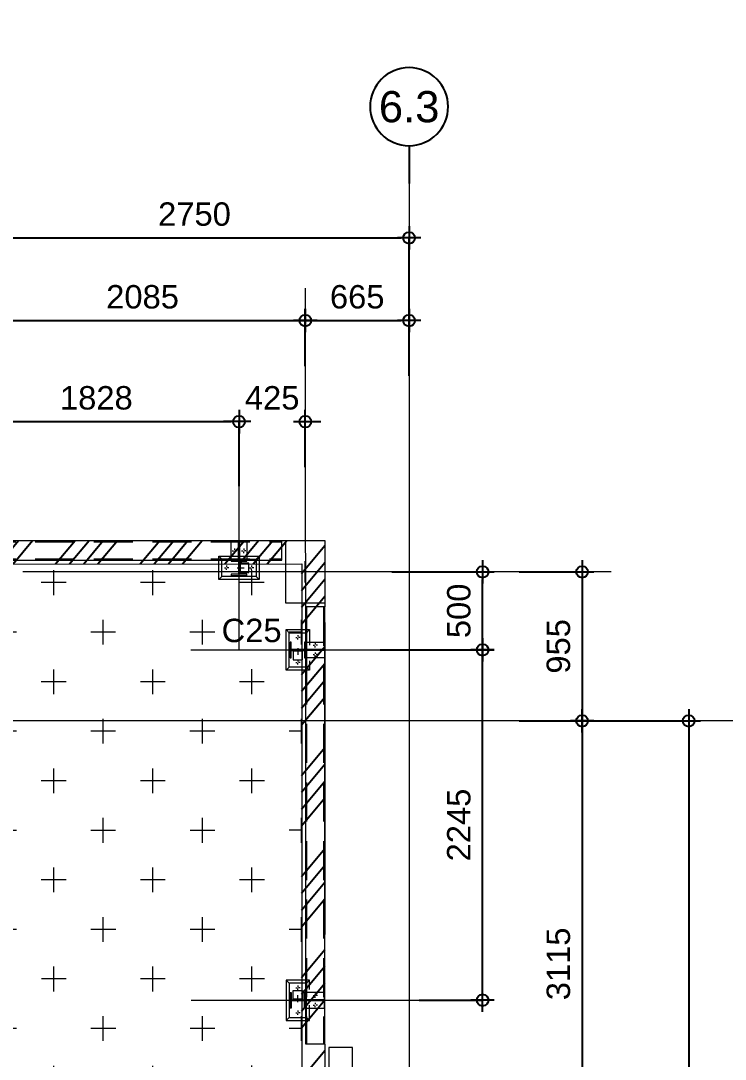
# Model space of a CAD drawing. Header units: millimetres. Extents: x 652937 to 1670132, y 1473552 to 2851037.
# Drawn here: x 663490.63 to 663495.15, y 1524610.45 to 1524617.11 of the extents above; entities that cross this region are included whole.
import ezdxf
from ezdxf.enums import TextEntityAlignment as Align

# ---------------------------------------------------------------- set-up
doc = ezdxf.new("R2010")
doc.units = ezdxf.units.MM
for name, pattern in [('Grid Line', [22.225, 12.7, -3.175, 3.175, -3.175]), ('HIDDEN', [0.375, 0.25, -0.125]), ('XKITLINE00', [0]), ('XKITLINE02', [4, 2, -2])]:
    doc.linetypes.add(name, pattern=pattern)
doc.layers.get('Defpoints').update_dxf_attribs({"color": 255})
for name, color, linetype, lineweight in [('A-FLOR-E', 2, 'Continuous', 9), ('A-WALL', 2, 'Continuous', 25), ('Bolt', 7, 'Continuous', 0), ('Part', 2, 'Continuous', 0), ('S-230-A-FLOOR', 2, 'Continuous', 9), ('S-GRID', 1, 'Continuous', 9)]:
    doc.layers.add(name, color=color, linetype=linetype, lineweight=lineweight)
for name, color, linetype in [('DIM', 1, 'Continuous'), ('Stan-Dim', 5, 'Continuous'), ('TEXT', 3, 'Continuous'), ('VPORT', 250, 'Continuous')]:
    doc.layers.add(name, color=color, linetype=linetype)
doc.styles.add('Arial', font='arial.ttf')
doc.styles.add('CKST2', font='romans.shx', dxfattribs={"width": 0.8, "height": 4})
doc.dimstyles.new('Dim-Cen', dxfattribs={"dimscale": 0.05, "dimtxt": 3, "dimasz": 1, "dimexe": 0, "dimexo": 1, "dimgap": 1.5, "dimtad": 1, "dimdec": 0, "dimlfac": 1000, "dimzin": 1, "dimdsep": 46, "dimtxsty": 'Arial', "dimblk": 'CEN1', "dimcen": 0.09, "dimclrd": 1, "dimclre": 49, "dimclrt": 3, "dimadec": 0, "dimazin": 0, "dimtfac": 1, "dimtdec": 0, "dimtix": 1, "dimtofl": 0, "dimtmove": 2, "dimatfit": 3, "dimfxl": 1, "dimtfill": 1, "dimtolj": 1, "dimtzin": 0, "dimarcsym": 1})

# ---------------------------------------------------------------- blocks, each defined once
blk = doc.blocks.new('C25')
at = {"layer": 'S-230-A-FLOOR', "color": 251}
for p, q in [((0, 0.0686), (0, -0.0686)), ((-0.0686, 0), (0.0686, 0))]:
    blk.add_line(p, q, dxfattribs=at)
at = {"layer": 'S-230-A-FLOOR', "color": 11, "linetype": 'HIDDEN', "ltscale": 5}
blk.add_lwpolyline([(0.125, 0.2), (0.125, -0.2), (-0.125, -0.2), (-0.125, 0.2)], close=True, dxfattribs=at)
blk = doc.blocks.new('CEN1')
at = {"color": 1}
for p, q in [((0, 1.5), (0, -1.5)), ((1.5, 0), (-1.5, 0))]:
    blk.add_line(p, q, dxfattribs=at)
at = {"color": 3}
blk.add_circle((0, 0), 0.75, dxfattribs=at)
blk = doc.blocks.new('*D55')
at = {"color": 49, "lineweight": -2, "transparency": 16777216}
for p, q in [((663490.3701, 1524615.0056), (663490.3701, 1524615.1877)), ((663492.4551, 1524614.8952), (663492.4551, 1524615.1877))]:
    blk.add_line(p, q, dxfattribs=at)
at = {"color": 1, "lineweight": -2, "transparency": 16777216}
blk.add_line((663490.4201, 1524615.1877), (663492.4051, 1524615.1877), dxfattribs=at)
at = {"layer": 'Defpoints', "color": 0, "transparency": 16777216}
for p in [(663492.4551, 1524615.1877), (663490.3701, 1524614.9556), (663492.4551, 1524614.8452)]:
    blk.add_point(p, dxfattribs=at)
at = {"color": 1, "lineweight": -2, "transparency": 16777216, "xscale": 0.05, "yscale": 0.05, "zscale": 0.05, "rotation": 180}
blk.add_blockref('CEN1', (663490.3701, 1524615.1877), dxfattribs=at)
at = {"color": 1, "lineweight": -2, "transparency": 16777216, "xscale": 0.05, "yscale": 0.05, "zscale": 0.05}
blk.add_blockref('CEN1', (663492.4551, 1524615.1877), dxfattribs=at)
at = {"color": 3, "transparency": 16777216, "insert": (663491.4126, 1524615.3393), "char_height": 0.15, "attachment_point": 5, "style": 'Arial', "bg_fill": 3, "box_fill_scale": 1.1, "bg_fill_color": 256, "bg_fill_true_color": 13158600, "bg_fill_transparency": 0}
blk.add_mtext('\\A1;2085', dxfattribs=at)
blk = doc.blocks.new('*D56')
at = {"color": 49, "lineweight": -2, "transparency": 16777216}
for p, q in [((663492.4551, 1524614.9084), (663492.4551, 1524615.1877)), ((663493.1201, 1524614.9085), (663493.1201, 1524615.1877))]:
    blk.add_line(p, q, dxfattribs=at)
at = {"color": 1, "lineweight": -2, "transparency": 16777216}
blk.add_line((663492.5051, 1524615.1877), (663493.0701, 1524615.1877), dxfattribs=at)
at = {"layer": 'Defpoints', "color": 0, "transparency": 16777216}
for p in [(663493.1201, 1524615.1877), (663492.4551, 1524614.8584), (663493.1201, 1524614.8585)]:
    blk.add_point(p, dxfattribs=at)
at = {"color": 1, "lineweight": -2, "transparency": 16777216, "xscale": 0.05, "yscale": 0.05, "zscale": 0.05, "rotation": 180}
blk.add_blockref('CEN1', (663492.4551, 1524615.1877), dxfattribs=at)
at = {"color": 1, "lineweight": -2, "transparency": 16777216, "xscale": 0.05, "yscale": 0.05, "zscale": 0.05}
blk.add_blockref('CEN1', (663493.1201, 1524615.1877), dxfattribs=at)
at = {"color": 3, "transparency": 16777216, "insert": (663492.7876, 1524615.3393), "char_height": 0.15, "attachment_point": 5, "style": 'Arial', "bg_fill": 3, "box_fill_scale": 1.1, "bg_fill_color": 256, "bg_fill_true_color": 13158600, "bg_fill_transparency": 0}
blk.add_mtext('\\A1;665', dxfattribs=at)
blk = doc.blocks.new('*D61')
at = {"color": 49, "lineweight": -2, "transparency": 16777216}
for p, q in [((663490.3702, 1524614.9313), (663490.3702, 1524615.7177)), ((663493.1202, 1524614.8336), (663493.1202, 1524615.7177))]:
    blk.add_line(p, q, dxfattribs=at)
at = {"color": 1, "lineweight": -2, "transparency": 16777216}
blk.add_line((663490.4202, 1524615.7177), (663493.0702, 1524615.7177), dxfattribs=at)
at = {"layer": 'Defpoints', "color": 0, "transparency": 16777216}
for p in [(663493.1202, 1524615.7177), (663490.3702, 1524614.8813), (663493.1202, 1524614.7836)]:
    blk.add_point(p, dxfattribs=at)
at = {"color": 1, "lineweight": -2, "transparency": 16777216, "xscale": 0.05, "yscale": 0.05, "zscale": 0.05, "rotation": 180}
blk.add_blockref('CEN1', (663490.3702, 1524615.7177), dxfattribs=at)
at = {"color": 1, "lineweight": -2, "transparency": 16777216, "xscale": 0.05, "yscale": 0.05, "zscale": 0.05}
blk.add_blockref('CEN1', (663493.1202, 1524615.7177), dxfattribs=at)
at = {"color": 3, "transparency": 16777216, "insert": (663491.7452, 1524615.8693), "char_height": 0.15, "attachment_point": 5, "style": 'Arial', "bg_fill": 3, "box_fill_scale": 1.1, "bg_fill_color": 256, "bg_fill_true_color": 13158600, "bg_fill_transparency": 0}
blk.add_mtext('\\A1;2750', dxfattribs=at)
blk = doc.blocks.new('grid2')
at = {"layer": 'Stan-Dim', "color": 3}
blk.add_line((0, -4.87), (0, 0), dxfattribs=at)
blk.add_circle((0, -9.87), 5, dxfattribs=at)
at = {"layer": 'Stan-Dim', "style": 'CKST2', "width": 0.8}
blk.add_attdef('00', text='', height=4, dxfattribs=at).set_placement((0, -9.87), align=Align.MIDDLE_CENTER)
blk = doc.blocks.new('*D74')
at = {"color": 49, "lineweight": -2, "transparency": 16777216}
for p, q in [((663493.8253, 1524613.5773), (663494.2287, 1524613.5773)), ((663493.8253, 1524612.6223), (663494.2287, 1524612.6223))]:
    blk.add_line(p, q, dxfattribs=at)
at = {"color": 1, "lineweight": -2, "transparency": 16777216}
blk.add_line((663494.2287, 1524613.5273), (663494.2287, 1524612.6723), dxfattribs=at)
at = {"layer": 'Defpoints', "color": 0, "transparency": 16777216}
for p in [(663493.7753, 1524613.5773), (663493.7753, 1524612.6223), (663494.2287, 1524612.6223)]:
    blk.add_point(p, dxfattribs=at)
at = {"color": 1, "lineweight": -2, "transparency": 16777216, "xscale": 0.05, "yscale": 0.05, "zscale": 0.05}
for p, rotation in [((663494.2287, 1524613.5773), 90), ((663494.2287, 1524612.6223), 270)]:
    blk.add_blockref('CEN1', p, dxfattribs=dict(at, rotation=rotation))
at = {"color": 3, "transparency": 16777216, "insert": (663494.0772, 1524613.0998), "char_height": 0.15, "attachment_point": 5, "rotation": 90, "style": 'Arial', "bg_fill": 3, "box_fill_scale": 1.1, "bg_fill_color": 256, "bg_fill_true_color": 13158600, "bg_fill_transparency": 0}
blk.add_mtext('\\A1;955', dxfattribs=at)
blk = doc.blocks.new('*D75')
at = {"color": 49, "lineweight": -2, "transparency": 16777216}
for p, q in [((663493.8253, 1524612.6223), (663494.2287, 1524612.6223)), ((663493.7656, 1524609.5076), (663494.2287, 1524609.5076))]:
    blk.add_line(p, q, dxfattribs=at)
at = {"color": 1, "lineweight": -2, "transparency": 16777216}
blk.add_line((663494.2287, 1524612.5723), (663494.2287, 1524609.5576), dxfattribs=at)
at = {"layer": 'Defpoints', "color": 0, "transparency": 16777216}
for p in [(663493.7753, 1524612.6223), (663493.7156, 1524609.5076), (663494.2287, 1524609.5076)]:
    blk.add_point(p, dxfattribs=at)
at = {"color": 1, "lineweight": -2, "transparency": 16777216, "xscale": 0.05, "yscale": 0.05, "zscale": 0.05}
for p, rotation in [((663494.2287, 1524612.6223), 90), ((663494.2287, 1524609.5076), 270)]:
    blk.add_blockref('CEN1', p, dxfattribs=dict(at, rotation=rotation))
at = {"color": 3, "transparency": 16777216, "insert": (663494.0771, 1524611.0649), "char_height": 0.15, "attachment_point": 5, "rotation": 90, "style": 'Arial', "bg_fill": 3, "box_fill_scale": 1.1, "bg_fill_color": 256, "bg_fill_true_color": 13158600, "bg_fill_transparency": 0}
blk.add_mtext('\\A1;3115', dxfattribs=at)
blk = doc.blocks.new('*D83')
at = {"color": 49, "lineweight": -2, "transparency": 16777216}
for p, q in [((663493.978, 1524612.6223), (663494.9112, 1524612.6223)), ((663493.978, 1524597.9823), (663494.9112, 1524597.9823))]:
    blk.add_line(p, q, dxfattribs=at)
at = {"color": 1, "lineweight": -2, "transparency": 16777216}
blk.add_line((663494.9112, 1524612.5723), (663494.9112, 1524598.0323), dxfattribs=at)
at = {"layer": 'Defpoints', "color": 0, "transparency": 16777216}
for p in [(663493.928, 1524612.6223), (663493.928, 1524597.9823), (663494.9112, 1524597.9823)]:
    blk.add_point(p, dxfattribs=at)
at = {"color": 1, "lineweight": -2, "transparency": 16777216, "xscale": 0.05, "yscale": 0.05, "zscale": 0.05}
for p, rotation in [((663494.9112, 1524612.6223), 90), ((663494.9112, 1524597.9823), 270)]:
    blk.add_blockref('CEN1', p, dxfattribs=dict(at, rotation=rotation))
at = {"color": 3, "transparency": 16777216, "insert": (663494.7596, 1524605.3023), "char_height": 0.15, "attachment_point": 5, "rotation": 90, "style": 'Arial', "bg_fill": 3, "box_fill_scale": 1.1, "bg_fill_color": 256, "bg_fill_true_color": 13158600, "bg_fill_transparency": 0}
blk.add_mtext('\\A1;14640', dxfattribs=at)
blk = doc.blocks.new('*D400')
at = {"color": 1, "lineweight": -2, "transparency": 16777216}
for p, q in [((663491.9804, 1524614.5401), (663491.9304, 1524614.5401)), ((663492.5052, 1524614.5401), (663492.5552, 1524614.5401))]:
    blk.add_line(p, q, dxfattribs=at)
at = {"color": 49, "lineweight": -2, "transparency": 16777216}
for p, q in [((663492.0304, 1524614.126), (663492.0304, 1524614.5401)), ((663492.4552, 1524614.2476), (663492.4552, 1524614.5401))]:
    blk.add_line(p, q, dxfattribs=at)
at = {"layer": 'Defpoints', "color": 0, "transparency": 16777216}
for p in [(663492.4552, 1524614.5401), (663492.4552, 1524614.1976), (663492.0304, 1524614.076)]:
    blk.add_point(p, dxfattribs=at)
at = {"color": 1, "lineweight": -2, "transparency": 16777216, "xscale": 0.05, "yscale": 0.05, "zscale": 0.05}
blk.add_blockref('CEN1', (663492.0304, 1524614.5401), dxfattribs=at)
at = {"color": 1, "lineweight": -2, "transparency": 16777216, "xscale": 0.05, "yscale": 0.05, "zscale": 0.05, "rotation": 180}
blk.add_blockref('CEN1', (663492.4552, 1524614.5401), dxfattribs=at)
at = {"color": 3, "transparency": 16777216, "insert": (663492.2428, 1524614.6917), "char_height": 0.15, "attachment_point": 5, "style": 'Arial', "bg_fill": 3, "box_fill_scale": 1.1, "bg_fill_color": 256, "bg_fill_true_color": 13158600, "bg_fill_transparency": 0}
blk.add_mtext('\\A1;425', dxfattribs=at)
blk = doc.blocks.new('*D417')
at = {"color": 49, "lineweight": -2, "transparency": 16777216}
for p, q in [((663492.9347, 1524613.0773), (663493.5907, 1524613.0773)), ((663493.1846, 1524610.8324), (663493.5907, 1524610.8324))]:
    blk.add_line(p, q, dxfattribs=at)
at = {"color": 1, "lineweight": -2, "transparency": 16777216}
blk.add_line((663493.5907, 1524610.8824), (663493.5907, 1524613.0273), dxfattribs=at)
at = {"layer": 'Defpoints', "color": 0, "transparency": 16777216}
for p in [(663492.8847, 1524613.0773), (663493.5907, 1524613.0773), (663493.1346, 1524610.8324)]:
    blk.add_point(p, dxfattribs=at)
at = {"color": 1, "lineweight": -2, "transparency": 16777216, "xscale": 0.05, "yscale": 0.05, "zscale": 0.05}
for p, rotation in [((663493.5907, 1524613.0773), 90), ((663493.5907, 1524610.8324), 270)]:
    blk.add_blockref('CEN1', p, dxfattribs=dict(at, rotation=rotation))
at = {"color": 3, "transparency": 16777216, "insert": (663493.4392, 1524611.9548), "char_height": 0.15, "attachment_point": 5, "rotation": 90, "style": 'Arial', "bg_fill": 3, "box_fill_scale": 1.1, "bg_fill_color": 256, "bg_fill_true_color": 13158600, "bg_fill_transparency": 0}
blk.add_mtext('\\A1;2245', dxfattribs=at)
blk = doc.blocks.new('*D418')
at = {"color": 49, "lineweight": -2, "transparency": 16777216}
for p, q in [((663493.009, 1524613.5773), (663493.5907, 1524613.5773)), ((663492.9347, 1524613.0773), (663493.5907, 1524613.0773))]:
    blk.add_line(p, q, dxfattribs=at)
at = {"color": 1, "lineweight": -2, "transparency": 16777216}
blk.add_line((663493.5907, 1524613.1273), (663493.5907, 1524613.5273), dxfattribs=at)
at = {"layer": 'Defpoints', "color": 0, "transparency": 16777216}
for p in [(663492.959, 1524613.5773), (663493.5907, 1524613.5773), (663492.8847, 1524613.0773)]:
    blk.add_point(p, dxfattribs=at)
at = {"color": 1, "lineweight": -2, "transparency": 16777216, "xscale": 0.05, "yscale": 0.05, "zscale": 0.05}
for p, rotation in [((663493.5907, 1524613.5773), 90), ((663493.5907, 1524613.0773), 270)]:
    blk.add_blockref('CEN1', p, dxfattribs=dict(at, rotation=rotation))
at = {"color": 3, "transparency": 16777216, "insert": (663493.4392, 1524613.3273), "char_height": 0.15, "attachment_point": 5, "rotation": 90, "style": 'Arial', "bg_fill": 3, "box_fill_scale": 1.1, "bg_fill_color": 256, "bg_fill_true_color": 13158600, "bg_fill_transparency": 0}
blk.add_mtext('\\A1;500', dxfattribs=at)
blk = doc.blocks.new('23')
at = {"layer": 'Part', "color": 11, "linetype": 'HIDDEN', "lineweight": 0, "ltscale": 8}
for p, q in [((62.73, 2.57), (55.33, 2.57)), ((55.33, 1.82), (62.73, 1.82))]:
    blk.add_line(p, q, dxfattribs=at)
at = {"layer": 'Part', "color": 21, "linetype": 'XKITLINE00', "lineweight": 0}
blk.add_line((62.73, 1.82), (62.73, 2.57), dxfattribs=at)
blk = doc.blocks.new('3')
at = {"layer": 'Bolt', "color": 11, "linetype": 'XKITLINE00', "lineweight": 0}
for p, q in [((-110.425, -54.828), (-110.379, -54.828)), ((-110.355, -54.758), (-110.355, -54.804)), ((-110.355, -54.898), (-110.355, -54.851)), ((-110.285, -54.828), (-110.332, -54.828)), ((-109.882, -55.078), (-109.836, -55.078)), ((-109.882, -55.078), (-109.836, -55.078)), ((-109.812, -55.008), (-109.812, -55.054)), ((-109.812, -55.008), (-109.812, -55.054)), ((-109.812, -55.148), (-109.812, -55.101)), ((-109.812, -55.148), (-109.812, -55.101)), ((-109.742, -55.078), (-109.789, -55.078)), ((-109.742, -55.078), (-109.789, -55.078)), ((-110.355, -55.558), (-110.355, -55.604)), ((-109.882, -55.378), (-109.836, -55.378)), ((-109.882, -55.378), (-109.836, -55.378)), ((-109.812, -55.308), (-109.812, -55.354)), ((-109.812, -55.308), (-109.812, -55.354)), ((-109.812, -55.448), (-109.812, -55.401)), ((-109.812, -55.448), (-109.812, -55.401)), ((-109.742, -55.378), (-109.789, -55.378)), ((-109.742, -55.378), (-109.789, -55.378)), ((-110.425, -55.628), (-110.379, -55.628)), ((-110.355, -55.698), (-110.355, -55.651)), ((-110.285, -55.628), (-110.332, -55.628)), ((-124.686, -57.113), (-124.64, -57.113)), ((-124.616, -57.043), (-124.616, -57.09)), ((-124.616, -57.183), (-124.616, -57.137)), ((-124.546, -57.113), (-124.593, -57.113)), ((-123.886, -57.113), (-123.84, -57.113)), ((-123.816, -57.043), (-123.816, -57.09)), ((-123.816, -57.183), (-123.816, -57.137)), ((-123.746, -57.113), (-123.793, -57.113)), ((-113.457, -57.113), (-113.41, -57.113)), ((-113.387, -57.043), (-113.387, -57.09)), ((-113.387, -57.183), (-113.387, -57.137)), ((-113.317, -57.113), (-113.363, -57.113)), ((-112.657, -57.113), (-112.61, -57.113)), ((-112.587, -57.043), (-112.587, -57.09)), ((-112.587, -57.183), (-112.587, -57.137)), ((-112.517, -57.113), (-112.563, -57.113)), ((-124.436, -57.671), (-124.39, -57.671)), ((-124.436, -57.671), (-124.39, -57.671)), ((-124.366, -57.601), (-124.366, -57.647)), ((-124.366, -57.601), (-124.366, -57.647)), ((-124.366, -57.741), (-124.366, -57.694)), ((-124.366, -57.741), (-124.366, -57.694)), ((-124.296, -57.671), (-124.343, -57.671)), ((-124.296, -57.671), (-124.343, -57.671)), ((-124.136, -57.671), (-124.09, -57.671)), ((-124.136, -57.671), (-124.09, -57.671)), ((-124.066, -57.601), (-124.066, -57.647)), ((-124.066, -57.601), (-124.066, -57.647)), ((-124.066, -57.741), (-124.066, -57.694)), ((-124.066, -57.741), (-124.066, -57.694)), ((-123.996, -57.671), (-124.043, -57.671)), ((-123.996, -57.671), (-124.043, -57.671)), ((-113.207, -57.671), (-113.16, -57.671)), ((-113.207, -57.671), (-113.16, -57.671)), ((-113.137, -57.601), (-113.137, -57.647)), ((-113.137, -57.601), (-113.137, -57.647)), ((-113.137, -57.741), (-113.137, -57.694)), ((-113.137, -57.741), (-113.137, -57.694)), ((-113.067, -57.671), (-113.113, -57.671)), ((-113.067, -57.671), (-113.113, -57.671)), ((-112.907, -57.671), (-112.86, -57.671)), ((-112.907, -57.671), (-112.86, -57.671)), ((-112.837, -57.601), (-112.837, -57.647)), ((-112.837, -57.601), (-112.837, -57.647)), ((-112.837, -57.741), (-112.837, -57.694)), ((-112.837, -57.741), (-112.837, -57.694)), ((-112.767, -57.671), (-112.813, -57.671)), ((-112.767, -57.671), (-112.813, -57.671))]:
    blk.add_line(p, q, dxfattribs=at)
at = {"layer": 'Bolt', "color": 11, "linetype": 'XKITLINE02', "lineweight": 0}
for p, q in [((-110.39, -55.213), (-110.39, -55.243)), ((-110.355, -55.173), (-110.355, -55.388)), ((-110.32, -55.213), (-110.32, -55.243)), ((-110.453, -55.243), (-110.453, -55.268)), ((-110.258, -55.243), (-110.258, -55.268)), ((-124.271, -57.113), (-124.056, -57.113)), ((-124.231, -57.078), (-124.201, -57.078)), ((-124.231, -57.148), (-124.201, -57.148)), ((-124.201, -57.016), (-124.176, -57.016)), ((-124.201, -57.211), (-124.176, -57.211)), ((-112.932, -57.113), (-113.147, -57.113)), ((-113.002, -57.016), (-113.027, -57.016)), ((-113.002, -57.211), (-113.027, -57.211)), ((-112.972, -57.078), (-113.002, -57.078)), ((-112.972, -57.148), (-113.002, -57.148))]:
    blk.add_line(p, q, dxfattribs=at)
at = {"layer": 'Part', "color": 251, "linetype": 'HIDDEN', "lineweight": 0, "ltscale": 5}
for p, q in [((-110.072, -35.578), (-110.072, -56.603)), ((-109.527, -35.578), (-109.527, -56.603)), ((-111.611, -57.393), (-125.607, -57.393)), ((-111.611, -57.938), (-125.607, -57.938))]:
    blk.add_line(p, q, dxfattribs=at)
at = {"layer": 'Part', "color": 2, "lineweight": 0}
for p, q in [((-110.73, -54.578), (-110.63, -54.678)), ((-110.08, -54.678), (-109.98, -54.578)), ((-110.205, -55.268), (-110.505, -55.268)), ((-110.63, -55.778), (-110.73, -55.878)), ((-109.98, -55.878), (-110.08, -55.778)), ((-124.866, -56.738), (-124.766, -56.838)), ((-123.666, -56.838), (-123.566, -56.738)), ((-113.537, -56.838), (-113.637, -56.738)), ((-112.337, -56.738), (-112.437, -56.838)), ((-124.176, -57.263), (-124.176, -56.963)), ((-113.027, -57.263), (-113.027, -56.963))]:
    blk.add_line(p, q, dxfattribs=at)
at = {"layer": 'Part', "color": 2, "linetype": 'XKITLINE02', "lineweight": 0}
for p, q in [((-109.512, -55.213), (-110.08, -55.213)), ((-110.08, -55.213), (-109.512, -55.213)), ((-109.512, -55.243), (-110.08, -55.243)), ((-110.08, -55.243), (-109.512, -55.243)), ((-124.231, -57.971), (-124.231, -57.388)), ((-124.201, -57.971), (-124.201, -57.388)), ((-113.002, -57.971), (-113.002, -57.388)), ((-112.972, -57.971), (-112.972, -57.388))]:
    blk.add_line(p, q, dxfattribs=at)
at = {"layer": 'Part', "color": 11, "linetype": 'XKITLINE02', "lineweight": 0}
for p, q in [((-109.962, -55.243), (-109.962, -55.213)), ((-110.205, -55.243), (-110.505, -55.243)), ((-124.201, -57.263), (-124.201, -56.963)), ((-113.002, -57.263), (-113.002, -56.963)), ((-124.201, -57.506), (-124.231, -57.506)), ((-113.002, -57.506), (-112.972, -57.506))]:
    blk.add_line(p, q, dxfattribs=at)
at = {"layer": 'Part', "color": 2, "linetype": 'HIDDEN', "lineweight": 0}
for p, q in [((-124.766, -57.388), (-124.866, -57.488)), ((-123.566, -57.488), (-123.666, -57.388)), ((-113.637, -57.488), (-113.537, -57.388)), ((-112.437, -57.388), (-112.337, -57.488))]:
    blk.add_line(p, q, dxfattribs=at)
at = {"layer": 'Part', "color": 4, "lineweight": 0}
for points in [[(-109.487, -56.603), (-109.487, -35.578), (-110.112, -35.578), (-110.112, -56.603)], [(-125.607, -57.978), (-111.611, -57.978), (-111.611, -57.353), (-125.607, -57.353)]]:
    blk.add_lwpolyline(points, close=True, dxfattribs=at)
at = {"layer": 'Part', "color": 2, "lineweight": 0}
for points in [[(-109.98, -55.478), (-109.98, -55.878), (-110.73, -55.878), (-110.73, -54.578), (-109.98, -54.578), (-109.98, -54.978)], [(-110.505, -55.243), (-110.505, -55.543), (-110.205, -55.543), (-110.205, -55.243)], [(-123.566, -57.36), (-123.566, -56.738), (-124.866, -56.738), (-124.866, -57.36)], [(-113.637, -57.36), (-113.637, -56.738), (-112.337, -56.738), (-112.337, -57.36)], [(-124.201, -56.963), (-123.901, -56.963), (-123.901, -57.263), (-124.201, -57.263)], [(-113.002, -56.963), (-113.302, -56.963), (-113.302, -57.263), (-113.002, -57.263)]]:
    blk.add_lwpolyline(points, dxfattribs=at)
for points in [[(-110.08, -54.678), (-110.08, -55.778), (-110.63, -55.778), (-110.63, -54.678)], [(-110.565, -55.478), (-110.565, -55.243), (-110.145, -55.243), (-110.145, -55.478), (-110.105, -55.478), (-110.105, -54.978), (-110.145, -54.978), (-110.145, -55.213), (-110.565, -55.213), (-110.565, -54.978), (-110.605, -54.978), (-110.605, -55.478)], [(-124.766, -57.388), (-123.666, -57.388), (-123.666, -56.838), (-124.766, -56.838)], [(-123.966, -56.903), (-124.201, -56.903), (-124.201, -57.323), (-123.966, -57.323), (-123.966, -57.363), (-124.466, -57.363), (-124.466, -57.323), (-124.231, -57.323), (-124.231, -56.903), (-124.466, -56.903), (-124.466, -56.863), (-123.966, -56.863)], [(-112.437, -57.388), (-113.537, -57.388), (-113.537, -56.838), (-112.437, -56.838)], [(-113.237, -56.903), (-113.002, -56.903), (-113.002, -57.323), (-113.237, -57.323), (-113.237, -57.363), (-112.737, -57.363), (-112.737, -57.323), (-112.972, -57.323), (-112.972, -56.903), (-112.737, -56.903), (-112.737, -56.863), (-113.237, -56.863)]]:
    blk.add_lwpolyline(points, close=True, dxfattribs=at)
at = {"layer": 'Part', "color": 2, "linetype": 'XKITLINE02', "lineweight": 0}
for points in [[(-110.08, -54.978), (-109.512, -54.978), (-109.512, -55.478), (-110.08, -55.478)], [(-124.466, -57.388), (-124.466, -57.971), (-123.966, -57.971), (-123.966, -57.388)], [(-112.737, -57.388), (-112.737, -57.971), (-113.237, -57.971), (-113.237, -57.388)]]:
    blk.add_lwpolyline(points, dxfattribs=at)
at = {"layer": 'Part', "color": 2, "linetype": 'HIDDEN', "lineweight": 0}
for points in [[(-109.98, -54.978), (-109.98, -55.478)], [(-124.866, -57.36), (-124.866, -57.488), (-123.566, -57.488), (-123.566, -57.36)], [(-112.337, -57.36), (-112.337, -57.488), (-113.637, -57.488), (-113.637, -57.36)]]:
    blk.add_lwpolyline(points, dxfattribs=at)
blk = doc.blocks.new('*D2388')
at = {"color": 49, "lineweight": -2, "transparency": 16777216}
for p, q in [((663490.2025, 1524614.1919), (663490.2025, 1524614.5401)), ((663492.0304, 1524614.1919), (663492.0304, 1524614.5401))]:
    blk.add_line(p, q, dxfattribs=at)
at = {"color": 1, "lineweight": -2, "transparency": 16777216}
blk.add_line((663490.2525, 1524614.5401), (663491.9804, 1524614.5401), dxfattribs=at)
at = {"layer": 'Defpoints', "color": 0, "transparency": 16777216}
for p in [(663492.0304, 1524614.5401), (663490.2025, 1524614.1419), (663492.0304, 1524614.1419)]:
    blk.add_point(p, dxfattribs=at)
at = {"color": 1, "lineweight": -2, "transparency": 16777216, "xscale": 0.05, "yscale": 0.05, "zscale": 0.05, "rotation": 180}
blk.add_blockref('CEN1', (663490.2025, 1524614.5401), dxfattribs=at)
at = {"color": 1, "lineweight": -2, "transparency": 16777216, "xscale": 0.05, "yscale": 0.05, "zscale": 0.05}
blk.add_blockref('CEN1', (663492.0304, 1524614.5401), dxfattribs=at)
at = {"color": 3, "transparency": 16777216, "insert": (663491.1165, 1524614.6917), "char_height": 0.15, "attachment_point": 5, "style": 'Arial', "bg_fill": 3, "box_fill_scale": 1.1, "bg_fill_color": 256, "bg_fill_true_color": 13158600, "bg_fill_transparency": 0}
blk.add_mtext('\\A1;1828', dxfattribs=at)

msp = doc.modelspace()

# ---------------------------------------------------------------- hatches: boundary and pattern name
at = {"layer": 'A-FLOR-E'}
h = msp.add_hatch(dxfattribs=at)
h.set_pattern_fill('CROSS', color=250, scale=0.05, angle=210.769)
h.set_pattern_definition([(90.0083, (663482.27438, 1524585.80472), (-0.317546, 0.317454), [0.15875, -0.47625]), (180.0083, (663482.35374, 1524585.8841), (-0.317454, -0.317546), [0.15875, -0.47625])])
h.paths.add_polyline_path([(663482.9233, 1524600.9022), (663482.9231, 1524601.7023), (663483.6729, 1524601.7024), (663483.6731, 1524600.9023)], flags=16)
h.paths.add_polyline_path([(663491.0829, 1524602.253), (663491.0832, 1524602.3472), (663492.4327, 1524602.3473), (663492.4327, 1524605.3175), (663492.4327, 1524613.6288), (663480.7207, 1524613.6361), (663480.7231, 1524597.0633), (663485.4679, 1524597.0724), (663485.4679, 1524602.2523)])
at = {"layer": 'TEXT'}
h = msp.add_hatch(dxfattribs=at)
h.set_pattern_fill('ANSI34', color=250, scale=0.021831, angle=305.769)
h.set_pattern_definition([(230.0083, (663488.8553, 1524590.21465), (0.318622, -0.267277), []), (230.0083, (663488.75766, 1524590.2061), (0.318622, -0.267277), []), (230.0083, (663488.66, 1524590.19753), (0.318622, -0.267277), []), (230.0083, (663488.56236, 1524590.18897), (0.318622, -0.267277), [])])
h.paths.add_polyline_path([(663480.7224, 1524597.0722), (663480.7207, 1524613.6271), (663492.4307, 1524613.6289), (663492.4324, 1524597.074)], flags=16)
h.paths.add_polyline_path([(663480.5724, 1524596.9222), (663480.5716, 1524613.778), (663492.5811, 1524613.7782), (663492.582, 1524596.9224)])
at = {"layer": 'VPORT'}
h = msp.add_hatch(dxfattribs=at)
h.set_pattern_fill('ANGLE', color=6)
h.set_pattern_definition([(235.288, (663627.358, 1524790.5456), (5.74185, -3.9776), [5.08, -1.905]), (325.288, (663627.358, 1524790.5456), (3.9776, 5.74185), [5.08, -1.905])])
h.paths.add_polyline_path([(663617.8537, 1524792.0691), (663619.0867, 1524791.215), (663617.3783, 1524788.7489), (663616.1453, 1524789.603)])
edge = h.paths.add_edge_path(flags=16)
edge.add_line((663617.5126, 1524790.4806), (663617.7194, 1524790.3374))
edge = h.paths.add_edge_path(flags=16)
edge.add_line((663617.5444, 1524790.3056), (663617.6876, 1524790.5124))
h.paths.add_polyline_path([(663612.4437, 1524784.2591), (663613.6767, 1524783.405), (663611.9683, 1524780.9389), (663610.7353, 1524781.793)])
edge = h.paths.add_edge_path(flags=16)
edge.add_line((663612.1026, 1524782.6706), (663612.3094, 1524782.5274))
edge = h.paths.add_edge_path(flags=16)
edge.add_line((663612.1344, 1524782.4956), (663612.2776, 1524782.7024))
h.paths.add_polyline_path([(663604.7567, 1524773.1621), (663605.9897, 1524772.308), (663604.2813, 1524769.8419), (663603.0483, 1524770.696)])
edge = h.paths.add_edge_path(flags=16)
edge.add_line((663604.4156, 1524771.5736), (663604.6224, 1524771.4304))
edge = h.paths.add_edge_path(flags=16)
edge.add_line((663604.4474, 1524771.3986), (663604.5906, 1524771.6054))
h.paths.add_polyline_path([(663599.8027, 1524766.0101), (663601.0357, 1524765.156), (663599.3273, 1524762.6899), (663598.0943, 1524763.544)])
edge = h.paths.add_edge_path(flags=16)
edge.add_line((663599.4616, 1524764.4216), (663599.6684, 1524764.2784))
edge = h.paths.add_edge_path(flags=16)
edge.add_line((663599.4934, 1524764.2466), (663599.6366, 1524764.4534))
h.paths.add_polyline_path([(663592.6837, 1524755.7351), (663593.9167, 1524754.881), (663592.2083, 1524752.4149), (663590.9753, 1524753.269)])
edge = h.paths.add_edge_path(flags=16)
edge.add_line((663592.3426, 1524754.1466), (663592.5494, 1524754.0034))
edge = h.paths.add_edge_path(flags=16)
edge.add_line((663592.3744, 1524753.9716), (663592.5176, 1524754.1784))
h.paths.add_polyline_path([(663585.2817, 1524745.0491), (663586.5147, 1524744.195), (663584.8063, 1524741.7289), (663583.5733, 1524742.583)])
edge = h.paths.add_edge_path(flags=16)
edge.add_line((663584.9406, 1524743.4606), (663585.1474, 1524743.3174))
edge = h.paths.add_edge_path(flags=16)
edge.add_line((663584.9724, 1524743.2856), (663585.1156, 1524743.4924))
h.paths.add_polyline_path([(663578.7897, 1524735.6781), (663580.0227, 1524734.824), (663578.3143, 1524732.3579), (663577.0813, 1524733.212)])
edge = h.paths.add_edge_path(flags=16)
edge.add_line((663578.4486, 1524734.0896), (663578.6554, 1524733.9464))
edge = h.paths.add_edge_path(flags=16)
edge.add_line((663578.4804, 1524733.9146), (663578.6236, 1524734.1214))
h.paths.add_polyline_path([(663572.2977, 1524726.3071), (663573.5307, 1524725.453), (663571.8223, 1524722.9869), (663570.5893, 1524723.841)])
edge = h.paths.add_edge_path(flags=16)
edge.add_line((663571.9566, 1524724.7186), (663572.1634, 1524724.5754))
edge = h.paths.add_edge_path(flags=16)
edge.add_line((663571.9884, 1524724.5436), (663572.1316, 1524724.7504))
h.paths.add_polyline_path([(663565.8057, 1524716.9351), (663567.0387, 1524716.081), (663565.3303, 1524713.6149), (663564.0973, 1524714.469)])
edge = h.paths.add_edge_path(flags=16)
edge.add_line((663565.4646, 1524715.3466), (663565.6714, 1524715.2034))
edge = h.paths.add_edge_path(flags=16)
edge.add_line((663565.4964, 1524715.1716), (663565.6396, 1524715.3784))
h.paths.add_polyline_path([(663559.3147, 1524707.5641), (663560.5477, 1524706.71), (663558.8393, 1524704.2439), (663557.6063, 1524705.098)])
edge = h.paths.add_edge_path(flags=16)
edge.add_line((663558.9736, 1524705.9756), (663559.1804, 1524705.8324))
edge = h.paths.add_edge_path(flags=16)
edge.add_line((663559.0054, 1524705.8006), (663559.1486, 1524706.0074))
h.paths.add_polyline_path([(663552.8227, 1524698.1931), (663554.0557, 1524697.339), (663552.3473, 1524694.8729), (663551.1143, 1524695.727)])
edge = h.paths.add_edge_path(flags=16)
edge.add_line((663552.4816, 1524696.6046), (663552.6884, 1524696.4614))
edge = h.paths.add_edge_path(flags=16)
edge.add_line((663552.5134, 1524696.4296), (663552.6566, 1524696.6364))
h.paths.add_polyline_path([(663546.3307, 1524688.8221), (663547.5637, 1524687.968), (663545.8553, 1524685.5019), (663544.6223, 1524686.356)])
edge = h.paths.add_edge_path(flags=16)
edge.add_line((663545.9896, 1524687.2336), (663546.1964, 1524687.0904))
edge = h.paths.add_edge_path(flags=16)
edge.add_line((663546.0214, 1524687.0586), (663546.1646, 1524687.2654))
h.paths.add_polyline_path([(663539.8387, 1524679.4511), (663541.0717, 1524678.597), (663539.3633, 1524676.1309), (663538.1303, 1524676.985)])
edge = h.paths.add_edge_path(flags=16)
edge.add_line((663539.4976, 1524677.8626), (663539.7044, 1524677.7194))
edge = h.paths.add_edge_path(flags=16)
edge.add_line((663539.5294, 1524677.6876), (663539.6726, 1524677.8944))
h.paths.add_polyline_path([(663533.3477, 1524670.0801), (663534.5807, 1524669.226), (663532.8723, 1524666.7599), (663531.6393, 1524667.614)])
edge = h.paths.add_edge_path(flags=16)
edge.add_line((663533.0066, 1524668.4916), (663533.2134, 1524668.3484))
edge = h.paths.add_edge_path(flags=16)
edge.add_line((663533.0384, 1524668.3166), (663533.1816, 1524668.5234))
h.paths.add_polyline_path([(663526.8557, 1524660.7091), (663528.0887, 1524659.855), (663526.3803, 1524657.3889), (663525.1473, 1524658.243)])
edge = h.paths.add_edge_path(flags=16)
edge.add_line((663526.5146, 1524659.1206), (663526.7214, 1524658.9774))
edge = h.paths.add_edge_path(flags=16)
edge.add_line((663526.5464, 1524658.9456), (663526.6896, 1524659.1524))
h.paths.add_polyline_path([(663520.3637, 1524651.3381), (663521.5967, 1524650.484), (663519.8883, 1524648.0179), (663518.6553, 1524648.872)])
edge = h.paths.add_edge_path(flags=16)
edge.add_line((663520.0226, 1524649.7496), (663520.2294, 1524649.6064))
edge = h.paths.add_edge_path(flags=16)
edge.add_line((663520.0544, 1524649.5746), (663520.1976, 1524649.7814))
h.paths.add_polyline_path([(663513.8717, 1524641.9671), (663515.1047, 1524641.113), (663513.3963, 1524638.6469), (663512.1633, 1524639.501)])
edge = h.paths.add_edge_path(flags=16)
edge.add_line((663513.5306, 1524640.3786), (663513.7374, 1524640.2354))
edge = h.paths.add_edge_path(flags=16)
edge.add_line((663513.5624, 1524640.2036), (663513.7056, 1524640.4104))
h.paths.add_polyline_path([(663507.3807, 1524632.5961), (663508.6137, 1524631.742), (663506.9053, 1524629.2759), (663505.6723, 1524630.13)])
edge = h.paths.add_edge_path(flags=16)
edge.add_line((663507.0396, 1524631.0076), (663507.2464, 1524630.8644))
edge = h.paths.add_edge_path(flags=16)
edge.add_line((663507.0714, 1524630.8326), (663507.2146, 1524631.0394))
h.paths.add_polyline_path([(663500.8887, 1524623.2251), (663502.1217, 1524622.371), (663500.4133, 1524619.9049), (663499.1803, 1524620.759)])
edge = h.paths.add_edge_path(flags=16)
edge.add_line((663500.5476, 1524621.6366), (663500.7544, 1524621.4934))
edge = h.paths.add_edge_path(flags=16)
edge.add_line((663500.5794, 1524621.4616), (663500.7226, 1524621.6684))
h.paths.add_polyline_path([(663494.3967, 1524613.8531), (663495.6297, 1524612.999), (663493.9213, 1524610.5329), (663492.6883, 1524611.387)])
edge = h.paths.add_edge_path(flags=16)
edge.add_line((663494.0556, 1524612.2646), (663494.2624, 1524612.1214))
edge = h.paths.add_edge_path(flags=16)
edge.add_line((663494.0874, 1524612.0896), (663494.2306, 1524612.2964))
h.paths.add_polyline_path([(663487.2787, 1524603.5781), (663488.5117, 1524602.724), (663486.8033, 1524600.2579), (663485.5703, 1524601.112)])
edge = h.paths.add_edge_path(flags=16)
edge.add_line((663486.9376, 1524601.9896), (663487.1444, 1524601.8464))
edge = h.paths.add_edge_path(flags=16)
edge.add_line((663486.9694, 1524601.8146), (663487.1126, 1524602.0214))
h.paths.add_polyline_path([(663481.4137, 1524595.1111), (663482.6467, 1524594.257), (663480.9383, 1524591.7909), (663479.7053, 1524592.645)])
edge = h.paths.add_edge_path(flags=16)
edge.add_line((663481.0726, 1524593.5226), (663481.2794, 1524593.3794))
edge = h.paths.add_edge_path(flags=16)
edge.add_line((663481.1044, 1524593.3476), (663481.2476, 1524593.5544))

# ---------------------------------------------------------------- linework, layer by layer
at = {"layer": 'A-WALL', "color": 250, "linetype": 'HIDDEN', "lineweight": 13, "ltscale": 8}
for p, q in [((663492.5277, 1524613.3814), (663492.5277, 1524613.3773)), ((663491.7211, 1524613.0773), (663493.5302, 1524613.0773)), ((663491.7235, 1524610.8314), (663493.5326, 1524610.8314))]:
    msp.add_line(p, q, dxfattribs=at)
at = {"layer": 'A-WALL', "color": 253, "linetype": 'HIDDEN', "lineweight": 13, "ltscale": 8}
for points in [[(663488.1006, 1524613.7782), (663492.3054, 1524613.7782)], [(663492.5804, 1524613.2523), (663492.5808, 1524610.5514)]]:
    msp.add_lwpolyline(points, dxfattribs=at)
at = {"layer": 'A-WALL', "color": 2, "lineweight": 13}
for points in [[(663492.3054, 1524613.7782), (663492.5803, 1524613.7782), (663492.5804, 1524613.3523)], [(663492.5808, 1524610.5514), (663492.5822, 1524601.1225)]]:
    msp.add_lwpolyline(points, dxfattribs=at)
msp.add_lwpolyline([(663492.4327, 1524613.6288), (663492.4327, 1524597.0724), (663480.7231, 1524597.0724), (663480.7207, 1524613.6271)], close=True, dxfattribs=at)
at = {"layer": 'S-GRID', "linetype": 'Grid Line'}
msp.add_line((663493.12, 1524616.0767), (663493.1231, 1524594.8148), dxfattribs=at)
at = {"layer": 'S-GRID', "color": 251, "linetype": 'Grid Line', "ltscale": 0.8}
msp.add_line((663492.4551, 1524615.3946), (663492.4556, 1524612.0018), dxfattribs=at)
msp.add_lwpolyline([(663494.4156, 1524613.5773), (663490.6445, 1524613.5773)], dxfattribs=at)
at = {"layer": 'S-GRID', "linetype": 'Grid Line'}
msp.add_lwpolyline([(663496.5291, 1524612.6223), (663463.0996, 1524612.6223)], dxfattribs=at)

# ---------------------------------------------------------------- block references
ref = msp.add_blockref('grid2', (663493.1203, 1524616.0652), dxfattribs=dict(xscale=-0.05, yscale=0.05, zscale=0.05, rotation=180))
ref.add_attrib('00', '6.3', dxfattribs={"layer": 'Stan-Dim', "height": 0.2, "style": 'Arial'}).set_placement((663493.1203, 1524616.5587), align=Align.MIDDLE)
at = {"layer": 'DIM', "color": 4, "rotation": 180.0083083312035}
msp.add_blockref('C25', (663492.4553, 1524613.5773), dxfattribs=at)

# ---------------------------------------------------------------- next in the draw order: texts
at = {"layer": 'DIM', "color": 3, "insert": (663492.1111, 1524613.2009), "char_height": 0.15, "attachment_point": 5, "rotation": 0.00831, "style": 'Arial', "bg_fill": 3, "box_fill_scale": 1.1, "bg_fill_color": 256, "bg_fill_true_color": 13158600, "bg_fill_transparency": 0}
msp.add_mtext('\\A1;C25', dxfattribs=at)

# ---------------------------------------------------------------- next in the draw order: dimensions: what is measured, and where the dimension line sits
at = {"color": 4}
dim = msp.add_linear_dim(base=(663492.4551, 1524615.1877), p1=(663490.3701, 1524614.9556), p2=(663492.4551, 1524614.8452), dimstyle='Dim-Cen', dxfattribs=at)
dim.commit()
dim.dimension.update_dxf_attribs({"geometry": '*D55', "text_midpoint": (663491.4126, 1524615.3393)})
for base, p1, p2, picture, middle in [((663494.2287, 1524612.6223), (663493.7753, 1524613.5773), (663493.7753, 1524612.6223), '*D74', (663494.0772, 1524613.0998)), ((663493.5907, 1524613.0773), (663493.1346, 1524610.8324), (663492.8847, 1524613.0773), '*D417', (663493.4392, 1524611.9548))]:
    dim = msp.add_linear_dim(base=base, p1=p1, p2=p2, angle=90, dimstyle='Dim-Cen', dxfattribs=at)
    dim.commit()
    dim.dimension.update_dxf_attribs({"geometry": picture, "text_midpoint": middle})

# ---------------------------------------------------------------- next in the draw order: linework, layer by layer
at = {"layer": 'A-WALL', "color": 250, "linetype": 'HIDDEN', "lineweight": 13, "ltscale": 8}
msp.add_line((663492.0304, 1524613.0723), (663492.0304, 1524614.236), dxfattribs=at)

# ---------------------------------------------------------------- next in the draw order: dimensions: what is measured, and where the dimension line sits
at = {"color": 4}
dim = msp.add_linear_dim(base=(663493.1201, 1524615.1877), p1=(663492.4551, 1524614.8584), p2=(663493.1201, 1524614.8585), dimstyle='Dim-Cen', dxfattribs=at)
dim.commit()
dim.dimension.update_dxf_attribs({"geometry": '*D56', "text_midpoint": (663492.7876, 1524615.3393)})
for base, p1, p2, picture, middle in [((663493.5907, 1524613.5773), (663492.8847, 1524613.0773), (663492.959, 1524613.5773), '*D418', (663493.4392, 1524613.3273)), ((663494.2287, 1524609.5076), (663493.7753, 1524612.6223), (663493.7156, 1524609.5076), '*D75', (663494.0771, 1524611.0649))]:
    dim = msp.add_linear_dim(base=base, p1=p1, p2=p2, angle=90, dimstyle='Dim-Cen', dxfattribs=at)
    dim.commit()
    dim.dimension.update_dxf_attribs({"geometry": picture, "text_midpoint": middle})

# ---------------------------------------------------------------- next in the draw order: block references
at = {"xscale": 0.2, "yscale": 0.2, "zscale": 0.2, "rotation": 90}
msp.add_blockref('23', (663493.1205, 1524597.9823), dxfattribs=at)

# ---------------------------------------------------------------- next in the draw order: dimensions: what is measured, and where the dimension line sits
at = {"color": 4}
dim = msp.add_linear_dim(base=(663493.1202, 1524615.7177), p1=(663490.3702, 1524614.8813), p2=(663493.1202, 1524614.7836), dimstyle='Dim-Cen', dxfattribs=at)
dim.commit()
dim.dimension.update_dxf_attribs({"geometry": '*D61', "text_midpoint": (663491.7452, 1524615.8693)})
dim = msp.add_linear_dim(base=(663494.9112, 1524597.9823), p1=(663493.928, 1524612.6223), p2=(663493.928, 1524597.9823), angle=90, dimstyle='Dim-Cen', dxfattribs=at)
dim.commit()
dim.dimension.update_dxf_attribs({"geometry": '*D83', "text_midpoint": (663494.7596, 1524605.3023)})

# ---------------------------------------------------------------- next in the draw order: block references
at = {"xscale": 0.2, "yscale": 0.2, "zscale": 0.2, "rotation": 90}
msp.add_blockref('3', (663480.9849, 1524635.6746), dxfattribs=at)

# ---------------------------------------------------------------- next in the draw order: dimensions: what is measured, and where the dimension line sits
at = {"color": 4}
dim = msp.add_linear_dim(base=(663492.4552, 1524614.5401), p1=(663492.0304, 1524614.076), p2=(663492.4552, 1524614.1976), dimstyle='Dim-Cen', dxfattribs=at)
dim.commit()
dim.dimension.update_dxf_attribs({"geometry": '*D400', "text_midpoint": (663492.2428, 1524614.6917)})

# ---------------------------------------------------------------- next in the draw order: dimensions: what is measured, and where the dimension line sits
dim = msp.add_linear_dim(base=(663492.0304, 1524614.5401), p1=(663490.2025, 1524614.1419), p2=(663492.0304, 1524614.1419), dimstyle='Dim-Cen', dxfattribs=at)
dim.commit()
dim.dimension.update_dxf_attribs({"geometry": '*D2388', "text_midpoint": (663491.1165, 1524614.6917)})

doc.saveas('drawing.dxf')
